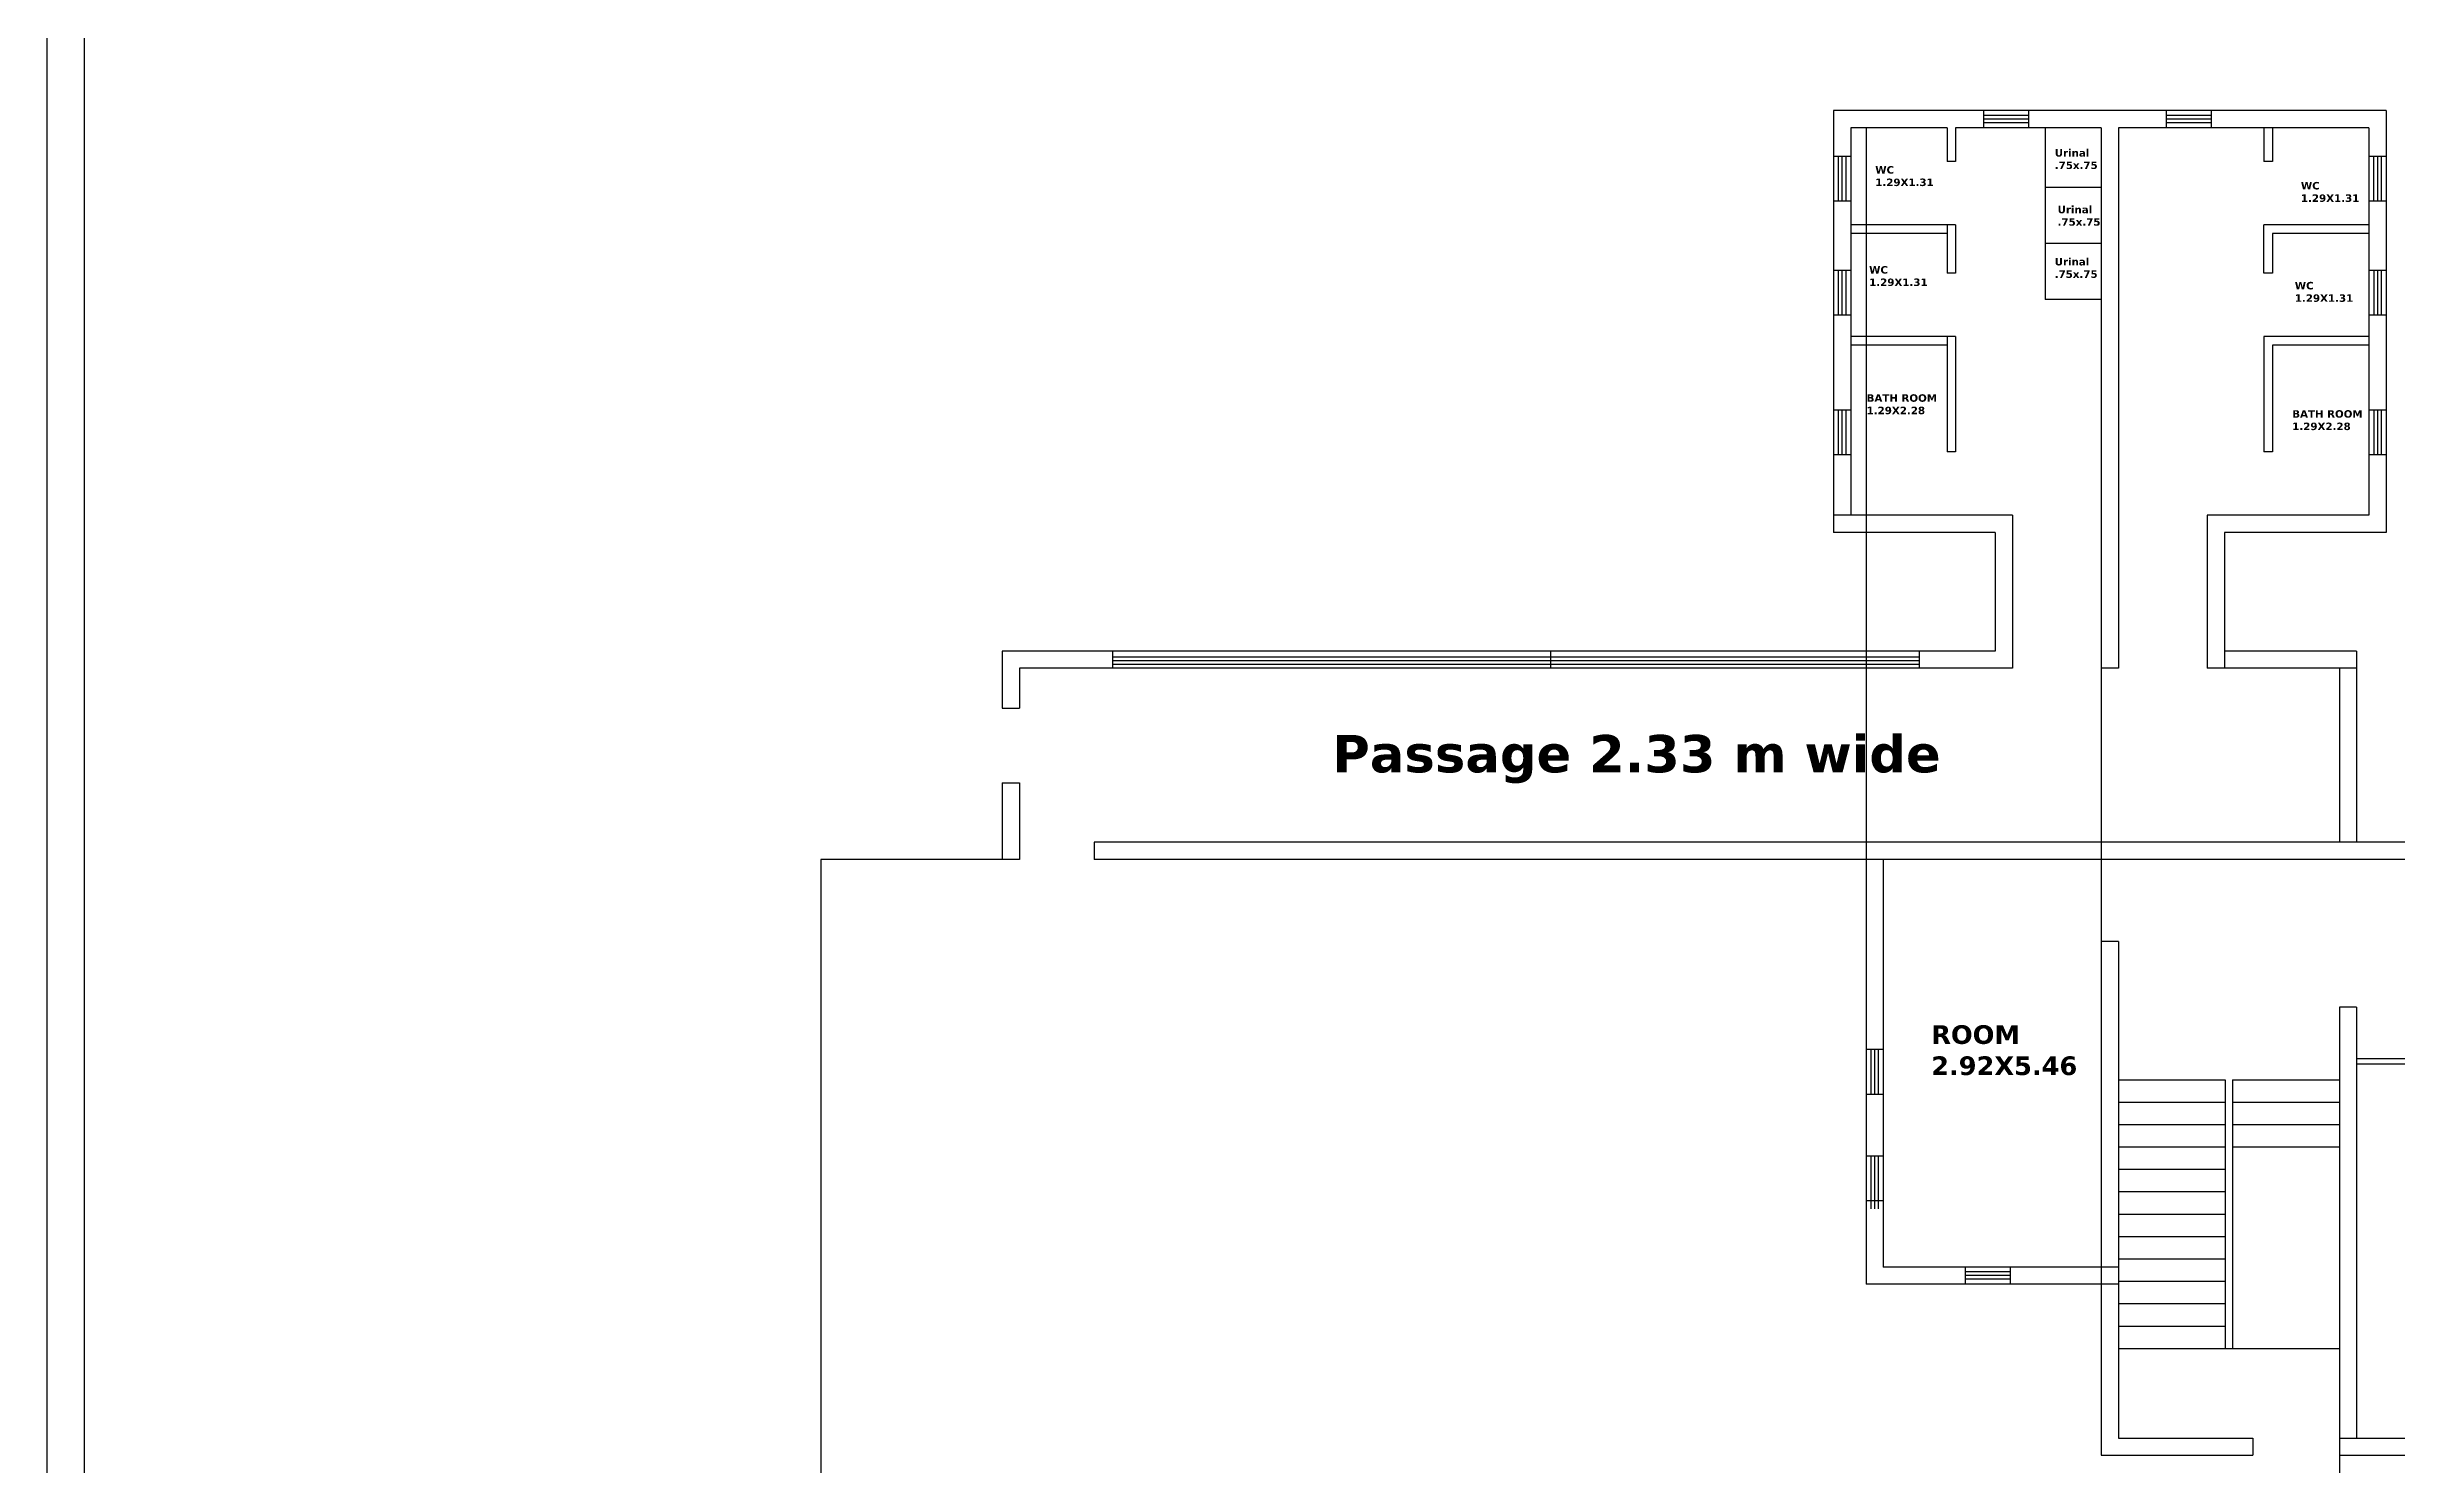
# Model space of a CAD drawing. Header units: inches. Extents: x 38 to 249, y -152 to 40.
# Drawn here: x 126.75 to 158.22, y -115.18 to -96.19 of the extents above; entities that cross this region are included whole.
import ezdxf

# ---------------------------------------------------------------- set-up
doc = ezdxf.new("R2010")
doc.units = ezdxf.units.IN
doc.header["$MEASUREMENT"] = 0

msp = doc.modelspace()

# ---------------------------------------------------------------- linework, layer by layer
for p, q in [((158.077, -97.047), (150.677, -97.047)), ((150.677, -97.047), (150.677, -102.697)), ((152.687, -97.047), (152.687, -97.277)), ((152.687, -97.106), (153.287, -97.106)), ((152.687, -97.156), (153.287, -97.156)), ((152.687, -97.206), (153.287, -97.206)), ((153.287, -97.047), (153.287, -97.277)), ((155.133, -97.047), (155.133, -97.277)), ((155.133, -97.106), (155.733, -97.106)), ((155.133, -97.156), (155.733, -97.156)), ((155.133, -97.206), (155.733, -97.206)), ((155.733, -97.047), (155.733, -97.277)), ((158.077, -97.047), (158.077, -102.697)), ((152.197, -97.277), (150.907, -97.277)), ((150.907, -97.277), (150.907, -102.467)), ((151.112, -97.277), (151.112, -112.767)), ((152.197, -97.277), (152.197, -97.727)), ((154.262, -97.277), (152.312, -97.277)), ((152.312, -97.277), (152.312, -97.727)), ((153.512, -97.277), (153.512, -99.577)), ((154.262, -97.277), (154.262, -104.517)), ((154.262, -97.277), (154.262, -115.057)), ((157.847, -97.277), (154.492, -97.277)), ((154.492, -97.277), (154.492, -104.517)), ((156.442, -97.277), (156.442, -97.727)), ((156.557, -97.277), (156.557, -97.727)), ((157.847, -97.277), (157.847, -102.467)), ((150.677, -97.656), (150.907, -97.656)), ((150.74, -97.656), (150.74, -98.256)), ((150.79, -97.656), (150.79, -98.256)), ((150.84, -97.656), (150.84, -98.256)), ((152.312, -97.727), (152.197, -97.727)), ((156.557, -97.727), (156.442, -97.727)), ((157.847, -97.656), (158.077, -97.656)), ((157.911, -97.656), (157.911, -98.256)), ((157.961, -97.656), (157.961, -98.256)), ((158.011, -97.656), (158.011, -98.256)), ((154.262, -98.077), (153.512, -98.077)), ((150.677, -98.256), (150.907, -98.256)), ((157.847, -98.256), (158.077, -98.256)), ((152.312, -98.577), (150.907, -98.577)), ((152.197, -98.692), (150.907, -98.692)), ((152.197, -98.577), (152.197, -99.222)), ((152.312, -98.577), (152.312, -99.222)), ((154.262, -98.827), (153.512, -98.827)), ((157.847, -98.577), (156.442, -98.577)), ((156.442, -99.222), (156.442, -98.577)), ((157.847, -98.692), (156.557, -98.692)), ((156.557, -98.692), (156.557, -99.222)), ((150.677, -99.182), (150.907, -99.182)), ((150.74, -99.182), (150.74, -99.782)), ((150.79, -99.182), (150.79, -99.782)), ((150.84, -99.182), (150.84, -99.782)), ((152.312, -99.222), (152.197, -99.222)), ((156.557, -99.222), (156.442, -99.222)), ((157.847, -99.182), (158.077, -99.182)), ((157.913, -99.182), (157.913, -99.782)), ((157.963, -99.182), (157.963, -99.782)), ((158.013, -99.182), (158.013, -99.782)), ((154.262, -99.577), (153.512, -99.577)), ((150.677, -99.782), (150.907, -99.782)), ((152.312, -100.072), (150.907, -100.072)), ((152.197, -100.072), (152.197, -101.617)), ((152.312, -100.072), (152.312, -101.617)), ((157.847, -100.072), (156.442, -100.072)), ((156.442, -100.072), (156.442, -101.617)), ((157.847, -99.782), (158.077, -99.782)), ((152.197, -100.187), (150.907, -100.187)), ((157.847, -100.187), (156.557, -100.187)), ((156.557, -100.187), (156.557, -101.617)), ((150.677, -101.054), (150.907, -101.054)), ((150.74, -101.054), (150.74, -101.654)), ((150.79, -101.054), (150.79, -101.654)), ((150.84, -101.054), (150.84, -101.654)), ((157.847, -101.054), (158.077, -101.054)), ((157.914, -101.054), (157.914, -101.654)), ((157.964, -101.054), (157.964, -101.654)), ((158.014, -101.054), (158.014, -101.654)), ((150.677, -101.654), (150.907, -101.654)), ((152.312, -101.617), (152.197, -101.617)), ((156.557, -101.617), (156.442, -101.617)), ((157.847, -101.654), (158.077, -101.654)), ((153.072, -102.467), (150.677, -102.467)), ((153.072, -102.467), (153.072, -104.517)), ((157.847, -102.467), (155.682, -102.467)), ((155.682, -102.467), (155.682, -104.517)), ((152.842, -102.697), (150.677, -102.697)), ((152.842, -102.697), (152.842, -104.287)), ((158.077, -102.697), (155.912, -102.697)), ((155.912, -102.697), (155.912, -104.517)), ((152.842, -104.287), (139.542, -104.287)), ((139.542, -104.287), (139.542, -105.05)), ((141.019, -104.287), (141.019, -104.517)), ((141.019, -104.361), (151.825, -104.361)), ((141.019, -104.411), (151.825, -104.411)), ((141.019, -104.461), (151.825, -104.461)), ((146.89, -104.517), (146.89, -104.287)), ((151.825, -104.287), (151.825, -104.517)), ((157.682, -104.287), (155.912, -104.287)), ((157.682, -104.287), (157.682, -106.847)), ((153.072, -104.517), (139.772, -104.517)), ((139.772, -104.517), (139.772, -105.05)), ((154.492, -104.517), (154.262, -104.517)), ((154.492, -104.517), (154.262, -104.517)), ((157.682, -104.517), (155.682, -104.517)), ((157.452, -104.517), (157.452, -106.847)), ((139.542, -105.05), (139.772, -105.05)), ((139.542, -106.05), (139.542, -107.077)), ((139.542, -106.05), (139.772, -106.05)), ((139.772, -106.05), (139.772, -107.077)), ((157.682, -106.847), (140.772, -106.847)), ((140.772, -106.847), (140.772, -107.077)), ((179.882, -106.847), (157.682, -106.847)), ((139.772, -107.077), (137.112, -107.077)), ((137.112, -107.077), (137.112, -132.267)), ((154.262, -107.077), (140.772, -107.077)), ((151.342, -107.077), (151.342, -112.537)), ((157.452, -107.077), (154.262, -107.077)), ((173.152, -107.077), (157.452, -107.077)), ((154.492, -108.177), (154.262, -108.177)), ((154.492, -108.177), (154.492, -114.827)), ((157.682, -109.057), (157.452, -109.057)), ((157.452, -109.057), (157.452, -115.057)), ((157.682, -109.057), (157.682, -114.827)), ((151.112, -109.62), (151.342, -109.62)), ((151.175, -109.62), (151.175, -110.22)), ((151.225, -109.62), (151.225, -110.22)), ((151.275, -109.62), (151.275, -110.22)), ((157.682, -109.742), (158.581, -109.742)), ((157.682, -109.817), (158.581, -109.817)), ((154.492, -110.027), (155.922, -110.027)), ((155.922, -110.027), (155.922, -113.627)), ((156.022, -110.027), (156.022, -113.627)), ((156.022, -110.027), (157.452, -110.027)), ((151.112, -110.22), (151.342, -110.22)), ((154.492, -110.327), (155.922, -110.327)), ((156.022, -110.327), (157.452, -110.327)), ((154.492, -110.627), (155.922, -110.627)), ((156.022, -110.627), (157.452, -110.627)), ((151.112, -111.047), (151.342, -111.047)), ((151.175, -111.047), (151.175, -111.755)), ((151.225, -111.047), (151.225, -111.755)), ((151.275, -111.047), (151.275, -111.755)), ((154.492, -110.927), (155.922, -110.927)), ((156.022, -110.927), (157.452, -110.927)), ((154.492, -111.227), (155.922, -111.227)), ((151.112, -111.647), (151.342, -111.647)), ((154.492, -111.527), (155.922, -111.527)), ((154.492, -111.827), (155.922, -111.827)), ((154.492, -112.127), (155.922, -112.127)), ((154.492, -112.537), (151.342, -112.537)), ((152.442, -112.537), (152.442, -112.767)), ((152.442, -112.596), (153.042, -112.596)), ((152.442, -112.646), (153.042, -112.646)), ((153.042, -112.537), (153.042, -112.767)), ((154.492, -112.427), (155.922, -112.427)), ((154.492, -112.767), (151.112, -112.767)), ((152.442, -112.696), (153.042, -112.696)), ((154.492, -112.727), (155.922, -112.727)), ((154.492, -113.027), (155.922, -113.027)), ((154.492, -113.327), (155.922, -113.327)), ((154.492, -113.627), (157.452, -113.627)), ((154.492, -114.827), (156.292, -114.827)), ((156.292, -114.827), (156.292, -115.057)), ((157.452, -114.827), (160.792, -114.827)), ((154.262, -115.057), (156.292, -115.057)), ((157.452, -115.057), (164.662, -115.057)), ((157.452, -115.057), (157.452, -132.267))]:
    msp.add_line(p, q)
for points in [[(126.748, -92.895), (248.925, -92.895), (248.925, -151.5), (126.748, -151.5)], [(127.248, -93.395), (248.425, -93.395), (248.425, -151), (127.248, -151)]]:
    msp.add_lwpolyline(points, close=True)

# ---------------------------------------------------------------- texts
at = {"attachment_point": 1}
for s, insert, char_height, width in [('{\\fVerdana|b1|i0|c0|p34;Urinal\\P.75x.75}', (153.64, -97.562), 0.1, 0.9367), ('{\\fVerdana|b1|i0|c0|p34;WC\\P1.29X1.31}', (151.236, -97.79), 0.1, 0.9367), ('{\\fVerdana|b1|i0|c0|p34;WC\\P1.29X1.31}', (156.937, -98.002), 0.1, 0.9367), ('{\\fVerdana|b1|i0|c0|p34;Urinal\\P.75x.75}', (153.678, -98.321), 0.1, 0.9367), ('{\\fVerdana|b1|i0|c0|p34;WC\\P1.29X1.31}', (151.154, -99.129), 0.1, 0.9367), ('{\\fVerdana|b1|i0|c0|p34;Urinal\\P.75x.75}', (153.639, -99.02), 0.1, 0.9367), ('{\\fVerdana|b1|i0|c0|p34;WC\\P1.29X1.31}', (156.855, -99.341), 0.1, 0.9367), ('{\\fVerdana|b1|i0|c0|p34;BATH ROOM\\P1.29X2.28}', (151.12, -100.846), 0.1, 0.9367), ('{\\fVerdana|b1|i0|c0|p34;BATH ROOM\\P1.29X2.28}', (156.821, -101.059), 0.1, 0.9367), ('{\\fVerdana|b1|i0|c0|p34;Passage 2.33 m wide}', (143.963, -105.41), 0.5, 8.74669), ('{\\fVerdana|b1|i0|c0|p34;ROOM\\P2.92X5.46}', (151.985, -109.298), 0.25, 2.31556)]:
    msp.add_mtext(s, dxfattribs=dict(at, insert=insert, char_height=char_height, width=width))

doc.saveas('drawing.dxf')
